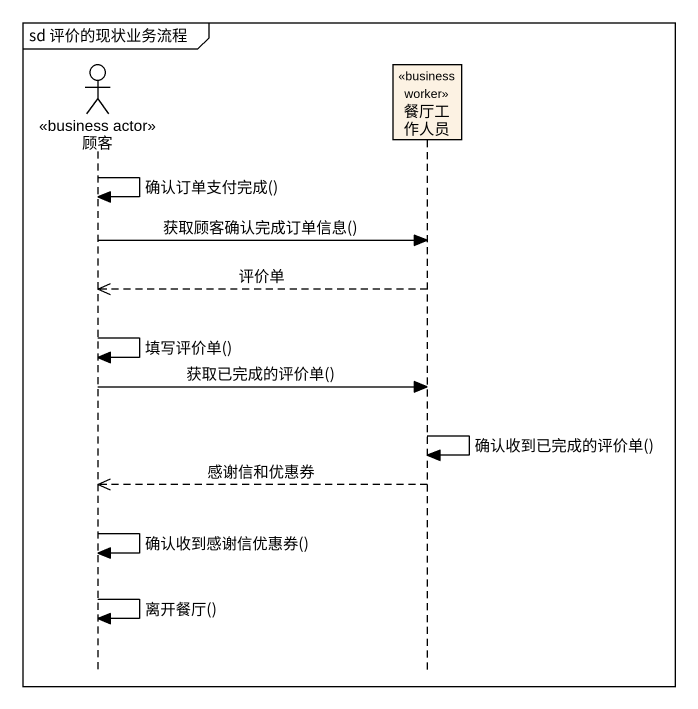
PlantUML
@startuml
mainframe sd 评价的现状业务流程
hide footbox
actor 顾客 <<business actor>>
participant 餐厅工作人员 <<business worker>>

顾客 -> 顾客 : 确认订单支付完成()
顾客 -> 餐厅工作人员 : 获取顾客确认完成订单信息()
餐厅工作人员 -->> 顾客 : 评价单
顾客 -> 顾客 : 填写评价单()
顾客 -> 餐厅工作人员 : 获取已完成的评价单()
餐厅工作人员 -> 餐厅工作人员 : 确认收到已完成的评价单()
餐厅工作人员 -->> 顾客 : 感谢信和优惠券
顾客 -> 顾客 : 确认收到感谢信优惠券()
顾客 -> 顾客 : 离开餐厅()
@enduml
